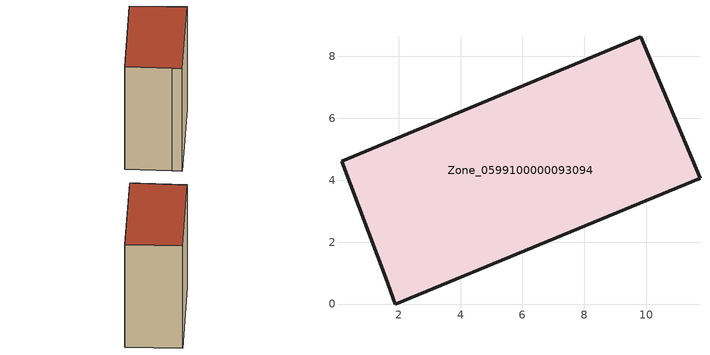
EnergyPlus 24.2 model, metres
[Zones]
Zone_0599100000093094
 floor ground (C_G): 0.15,4.61 9.82,8.63 11.74,4.07 1.89,0 1.57,0.84 z0.05
 wall outside (C_F): 11.74,4.07 9.82,8.63 0.15,4.61 1.57,0.84 1.89,0 11.74,4.07 z0.05:10.06
 roof outside (C_R): 9.82,8.63 0.15,4.61 1.57,0.84 1.89,0 11.74,4.07 z10.06
[BUILDING]
Pand.0599100000093094: North Axis=0; Terrain=City; Loads Convergence Tolerance Value=0.04; Temperature Convergence Tolerance Value=0.4; Solar Distribution=FullExterior; Maximum Number of Warmup Days=25; Minimum Number of Warmup Days=1
[Site:Location]
Rotterdam.The.Hague.AP_ZH_NLD Design_Conditions: Latitude=51.96; Longitude=4.45; Time Zone=1; Elevation=-4.5
[SITE:GROUNDTEMPERATURE:BUILDINGSURFACE]
18, 18, 18, 18, 18, 18, 18, 18, 18, 18, 18, 18
[MATERIAL] Thermal Absorptance=0.9; Solar Absorptance=0.7; Visible Absorptance=0.7
Name | Roughness | Thickness | Conductivity | Density | Specific Heat
G.TI.1946 | MediumSmooth | 0.15 | 1 | 540 | 1210
F.TI.1946 | Rough | 0.3 | 0.857143 | 1920 | 840
R.TI.1946 | MediumRough | 0.2 | 0.1 | 1500 | 1000
[CONSTRUCTION]
C_G: G.TI.1946
C_F: F.TI.1946
C_R: R.TI.1946
[ZONE]
Zone_0599100000093094: Type=1; Multiplier=1; Ceiling Height=Autocalculate; Volume=Autocalculate; Floor Area=autocalculate; Part of Total Floor Area=Yes
[ZONEINFILTRATION:DESIGNFLOWRATE]
Infil_Zone_0599100000093094: Zone or ZoneList or Space or SpaceList=Zone_0599100000093094; Schedule=AlwaysOn; Design Flow Rate Calculation Method=Flow/Area; Flow Rate per Floor Area=0.003; Constant Term Coefficient=1; Temperature Term Coefficient=0; Velocity Term Coefficient=0; Velocity Squared Term Coefficient=0
[HVACTEMPLATE:ZONE:IDEALLOADSAIRSYSTEM]
Zone_0599100000093094: Maximum Heating Supply Air Temperature=50; Minimum Cooling Supply Air Temperature=13; Maximum Heating Supply Air Humidity Ratio=0.0156; Minimum Cooling Supply Air Humidity Ratio=0.0077; Heating Limit=NoLimit; Cooling Limit=NoLimit; Dehumidification Control Type=ConstantSensibleHeatRatio; Cooling Sensible Heat Ratio=0.7; Dehumidification Setpoint=60; Humidification Control Type=None; Humidification Setpoint=30; Outdoor Air Method=None; Outdoor Air Flow Rate per Person=0.00944; Outdoor Air Flow Rate per Zone Floor Area=0; Outdoor Air Flow Rate per Zone=0; Demand Controlled Ventilation Type=None; Outdoor Air Economizer Type=NoEconomizer; Heat Recovery Type=None; Sensible Heat Recovery Effectiveness=0.7; Latent Heat Recovery Effectiveness=0.65
[ZONECONTROL:THERMOSTAT]
ThermostatControl_Zone_0599100000093094: Zone or ZoneList=Zone_0599100000093094; Control Type Schedule=DualSetpointControlType; Control 1=Thermostat_Zone_0599100000093094; Temperature Difference Between Cutout And Setpoint=0
[THERMOSTATSETPOINT:DUALSETPOINT]
Thermostat_Zone_0599100000093094: Heating Setpoint Temperature Schedule=HeatingSetpoint_Zone_0599100000093094; Cooling Setpoint Temperature Schedule=CoolingSetpoint_Zone_0599100000093094
[SCHEDULE:COMPACT]
HeatingSetpoint_Zone_0599100000093094: Through: 12/31, For: AllDays, Until: 24:00, 21
CoolingSetpoint_Zone_0599100000093094: Through: 12/31, For: AllDays, Until: 24:00, 24
DualSetpointControlType: Through: 12/31, For: AllDays, Until: 24:00, 4
AlwaysOn: Through: 12/31, For: AllDays, Until: 24:00, 1
